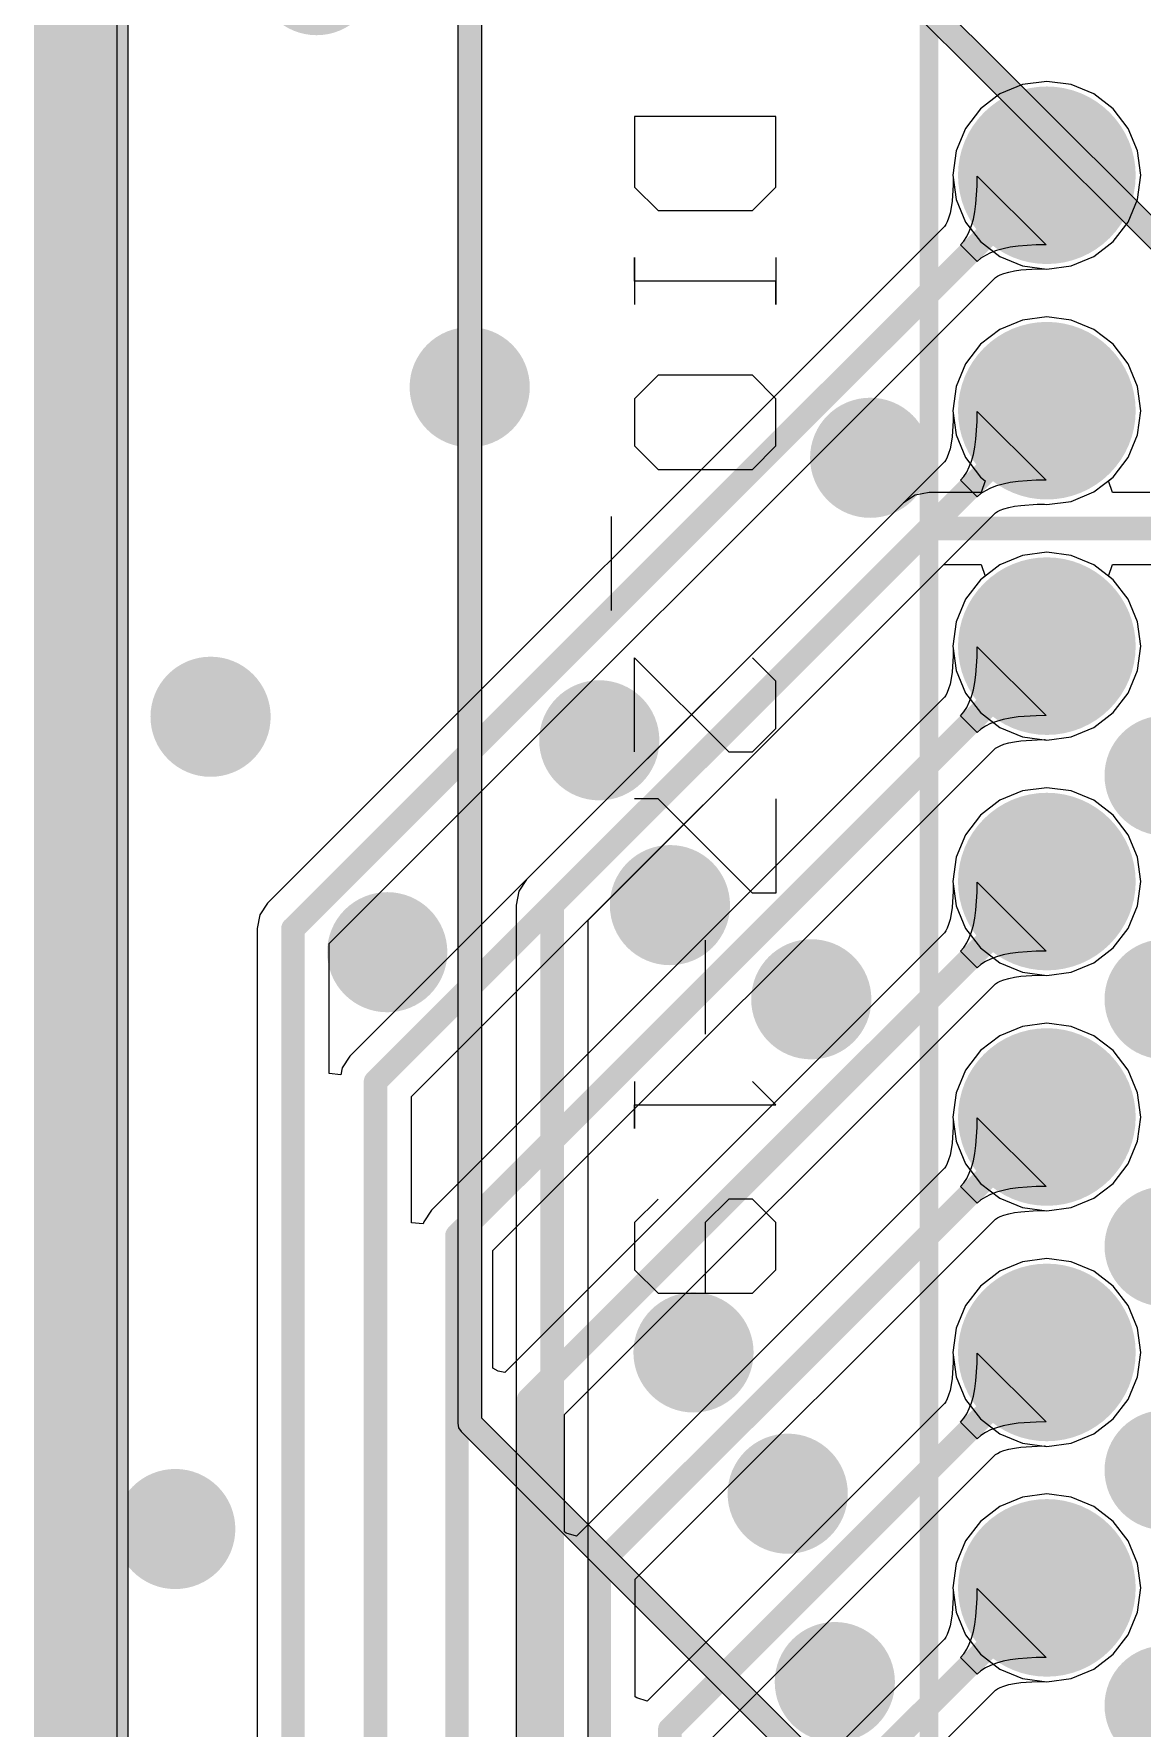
# Model space of a CAD drawing. Header units: millimetres. Extents: x 19 to 120, y 15 to 116.
# Drawn here: x 18.8 to 30.75, y 76.59 to 94.87 of the extents above; entities that cross this region are included whole.
import ezdxf

# ---------------------------------------------------------------- set-up
doc = ezdxf.new("R2010")
doc.units = ezdxf.units.MM
for name, color, linetype in [('BottomLayer', 5, 'Continuous'), ('BottomSolder', 6, 'Continuous'), ('InternalPlane1', 76, 'Continuous'), ('InternalPlane2', 16, 'Continuous'), ('KeepOutLayer', 6, 'Continuous'), ('Mechanical1', 6, 'Continuous'), ('MultiLayer', 9, 'Continuous'), ('PadHoleLayer', 156, 'Continuous'), ('TopLayer', 1, 'Continuous'), ('TopOverlay', 2, 'Continuous'), ('TopSolder', 216, 'Continuous'), ('ViaHoleLayer', 16, 'Continuous')]:
    doc.layers.add(name, color=color, linetype=linetype)

# ---------------------------------------------------------------- blocks, each defined once
blk = doc.blocks.new('HDR2X10_10')
at = {"layer": 'BottomLayer', "const_width": 0.75}
for points in [[(4.705, 2.54, 1), (5.455, 2.54, 1)], [(7.245, 2.54, 1), (7.995, 2.54, 1)], [(9.785, 2.54, 1), (10.535, 2.54, 1)], [(12.325, 2.54, 1), (13.075, 2.54, 1)], [(14.865, 2.54, 1), (15.615, 2.54, 1)], [(17.405, 2.54, 1), (18.155, 2.54, 1)], [(19.945, 2.54, 1), (20.695, 2.54, 1)]]:
    blk.add_lwpolyline(points, format="xyb", close=True, dxfattribs=at)
at = {"layer": 'BottomSolder', "const_width": 0.852}
for points in [[(4.654, 2.54, 1), (5.506, 2.54, 1)], [(7.194, 2.54, 1), (8.046, 2.54, 1)], [(9.734, 2.54, 1), (10.586, 2.54, 1)], [(12.274, 2.54, 1), (13.126, 2.54, 1)], [(14.814, 2.54, 1), (15.666, 2.54, 1)], [(17.354, 2.54, 1), (18.206, 2.54, 1)], [(19.894, 2.54, 1), (20.746, 2.54, 1)]]:
    blk.add_lwpolyline(points, format="xyb", close=True, dxfattribs=at)
at = {"layer": 'InternalPlane1', "const_width": 0.958}
for points in [[(4.601, 2.54, 1), (5.559, 2.54, 1)], [(7.141, 2.54, 1), (8.099, 2.54, 1)], [(9.681, 2.54, 1), (10.639, 2.54, 1)], [(12.221, 2.54, 1), (13.179, 2.54, 1)], [(14.761, 2.54, 1), (15.719, 2.54, 1)], [(17.301, 2.54, 1), (18.259, 2.54, 1)], [(19.841, 2.54, 1), (20.799, 2.54, 1)]]:
    blk.add_lwpolyline(points, format="xyb", close=True, dxfattribs=at)
at = {"layer": 'InternalPlane2', "const_width": 0.958}
for points in [[(4.601, 2.54, 1), (5.559, 2.54, 1)], [(7.141, 2.54, 1), (8.099, 2.54, 1)], [(9.681, 2.54, 1), (10.639, 2.54, 1)], [(12.221, 2.54, 1), (13.179, 2.54, 1)], [(14.761, 2.54, 1), (15.719, 2.54, 1)], [(17.301, 2.54, 1), (18.259, 2.54, 1)], [(19.841, 2.54, 1), (20.799, 2.54, 1)]]:
    blk.add_lwpolyline(points, format="xyb", close=True, dxfattribs=at)
at = {"layer": 'MultiLayer', "const_width": 0.75}
for points in [[(4.705, 2.54, 1), (5.455, 2.54, 1)], [(7.245, 2.54, 1), (7.995, 2.54, 1)], [(9.785, 2.54, 1), (10.535, 2.54, 1)], [(12.325, 2.54, 1), (13.075, 2.54, 1)], [(14.865, 2.54, 1), (15.615, 2.54, 1)], [(17.405, 2.54, 1), (18.155, 2.54, 1)], [(19.945, 2.54, 1), (20.695, 2.54, 1)]]:
    blk.add_lwpolyline(points, format="xyb", close=True, dxfattribs=at)
at = {"layer": 'PadHoleLayer', "const_width": 0.45}
for points in [[(4.855, 2.54, 1), (5.305, 2.54, 1)], [(7.395, 2.54, 1), (7.845, 2.54, 1)], [(9.935, 2.54, 1), (10.385, 2.54, 1)], [(12.475, 2.54, 1), (12.925, 2.54, 1)], [(15.015, 2.54, 1), (15.465, 2.54, 1)], [(17.555, 2.54, 1), (18.005, 2.54, 1)], [(20.095, 2.54, 1), (20.545, 2.54, 1)]]:
    blk.add_lwpolyline(points, format="xyb", close=True, dxfattribs=at)
at = {"layer": 'TopLayer', "const_width": 0.75}
for points in [[(4.705, 2.54, 1), (5.455, 2.54, 1)], [(7.245, 2.54, 1), (7.995, 2.54, 1)], [(9.785, 2.54, 1), (10.535, 2.54, 1)], [(12.325, 2.54, 1), (13.075, 2.54, 1)], [(14.865, 2.54, 1), (15.615, 2.54, 1)], [(17.405, 2.54, 1), (18.155, 2.54, 1)], [(19.945, 2.54, 1), (20.695, 2.54, 1)]]:
    blk.add_lwpolyline(points, format="xyb", close=True, dxfattribs=at)
at = {"layer": 'TopOverlay', "const_width": 0.2}
blk.add_lwpolyline([(0.635, 3.81), (24.13, 3.81)], dxfattribs=at)
at = {"layer": 'TopSolder', "const_width": 0.852}
for points in [[(4.654, 2.54, 1), (5.506, 2.54, 1)], [(7.194, 2.54, 1), (8.046, 2.54, 1)], [(9.734, 2.54, 1), (10.586, 2.54, 1)], [(12.274, 2.54, 1), (13.126, 2.54, 1)], [(14.814, 2.54, 1), (15.666, 2.54, 1)], [(17.354, 2.54, 1), (18.206, 2.54, 1)], [(19.894, 2.54, 1), (20.746, 2.54, 1)]]:
    blk.add_lwpolyline(points, format="xyb", close=True, dxfattribs=at)

msp = doc.modelspace()

# ---------------------------------------------------------------- linework, layer by layer
at = {"layer": 'BottomLayer'}
for p, q in [((19.692, 43.113), (19.692, 113.095)), ((29.456, 94.323), (29.212, 94.222)), ((29.718, 94.358), (29.456, 94.323)), ((29.98, 94.323), (29.718, 94.358)), ((30.224, 94.222), (29.98, 94.323)), ((29.212, 94.222), (29.002, 94.061)), ((30.434, 94.061), (30.224, 94.222)), ((29.002, 94.061), (28.841, 93.851)), ((30.595, 93.851), (30.434, 94.061)), ((28.841, 93.851), (28.74, 93.607)), ((30.696, 93.607), (30.595, 93.851)), ((28.74, 93.607), (28.705, 93.345)), ((30.731, 93.345), (30.696, 93.607)), ((28.705, 93.345), (28.74, 93.083)), ((30.696, 93.083), (30.731, 93.345)), ((28.74, 93.083), (28.841, 92.839)), ((30.595, 92.839), (30.696, 93.083)), ((28.841, 92.839), (29.002, 92.629)), ((30.434, 92.629), (30.595, 92.839)), ((29.002, 92.629), (29.212, 92.468)), ((30.224, 92.468), (30.434, 92.629)), ((29.212, 92.468), (29.456, 92.367)), ((29.456, 92.367), (29.718, 92.332)), ((29.718, 92.332), (29.98, 92.367)), ((29.98, 92.367), (30.224, 92.468)), ((29.456, 91.783), (29.212, 91.682)), ((29.718, 91.818), (29.456, 91.783)), ((29.98, 91.783), (29.718, 91.818)), ((30.224, 91.682), (29.98, 91.783)), ((29.212, 91.682), (29.002, 91.521)), ((30.434, 91.521), (30.224, 91.682)), ((29.002, 91.521), (28.841, 91.311)), ((30.595, 91.311), (30.434, 91.521)), ((28.841, 91.311), (28.74, 91.067)), ((30.696, 91.067), (30.595, 91.311)), ((28.74, 91.067), (28.705, 90.805)), ((30.731, 90.805), (30.696, 91.067)), ((28.705, 90.805), (28.74, 90.543)), ((30.696, 90.543), (30.731, 90.805)), ((28.74, 90.543), (28.841, 90.299)), ((30.595, 90.299), (30.696, 90.543)), ((28.841, 90.299), (29.002, 90.089)), ((30.434, 90.089), (30.595, 90.299)), ((29.002, 90.089), (29.052, 90.05)), ((29.052, 90.05), (29.009, 89.923)), ((30.384, 90.05), (30.434, 90.089)), ((30.427, 89.923), (30.384, 90.05)), ((28.173, 89.81), (24.109, 85.746)), ((28.299, 89.894), (28.173, 89.81)), ((28.448, 89.923), (28.299, 89.894)), ((29.009, 89.923), (28.448, 89.923)), ((30.827, 89.923), (30.427, 89.923)), ((24.772, 85.31), (28.609, 89.147)), ((28.609, 89.147), (29.009, 89.147)), ((29.052, 89.02), (29.002, 88.981)), ((29.009, 89.147), (29.052, 89.02)), ((30.384, 89.02), (30.427, 89.147)), ((30.434, 88.981), (30.384, 89.02)), ((30.427, 89.147), (30.988, 89.147)), ((29.002, 88.981), (28.841, 88.771)), ((30.595, 88.771), (30.434, 88.981)), ((28.841, 88.771), (28.74, 88.527)), ((30.696, 88.527), (30.595, 88.771)), ((28.74, 88.527), (28.705, 88.265)), ((30.731, 88.265), (30.696, 88.527)), ((28.705, 88.265), (28.74, 88.003)), ((30.696, 88.003), (30.731, 88.265)), ((28.74, 88.003), (28.841, 87.759)), ((30.595, 87.759), (30.696, 88.003)), ((28.841, 87.759), (29.002, 87.549)), ((30.434, 87.549), (30.595, 87.759)), ((29.002, 87.549), (29.212, 87.388)), ((29.212, 87.388), (29.456, 87.287)), ((29.98, 87.287), (30.224, 87.388)), ((30.224, 87.388), (30.434, 87.549)), ((29.456, 87.287), (29.718, 87.252)), ((29.718, 87.252), (29.98, 87.287)), ((29.456, 86.703), (29.212, 86.602)), ((29.718, 86.738), (29.456, 86.703)), ((29.98, 86.703), (29.718, 86.738)), ((30.224, 86.602), (29.98, 86.703)), ((29.212, 86.602), (29.002, 86.441)), ((30.434, 86.441), (30.224, 86.602)), ((29.002, 86.441), (28.841, 86.231)), ((30.595, 86.231), (30.434, 86.441)), ((28.841, 86.231), (28.74, 85.987)), ((30.696, 85.987), (30.595, 86.231)), ((28.74, 85.987), (28.705, 85.725)), ((30.731, 85.725), (30.696, 85.987)), ((24.109, 85.746), (24.025, 85.62)), ((28.705, 85.725), (28.74, 85.463)), ((30.696, 85.463), (30.731, 85.725)), ((24.025, 85.62), (23.996, 85.471)), ((23.996, 85.471), (23.996, 61.341)), ((28.74, 85.463), (28.841, 85.219)), ((30.595, 85.219), (30.696, 85.463)), ((24.772, 61.502), (24.772, 85.31)), ((28.841, 85.219), (29.002, 85.009)), ((30.434, 85.009), (30.595, 85.219)), ((29.002, 85.009), (29.212, 84.848)), ((30.224, 84.848), (30.434, 85.009)), ((29.212, 84.848), (29.456, 84.747)), ((29.98, 84.747), (30.224, 84.848)), ((29.456, 84.747), (29.718, 84.712)), ((29.718, 84.712), (29.98, 84.747)), ((29.456, 84.163), (29.212, 84.062)), ((29.718, 84.198), (29.456, 84.163)), ((29.98, 84.163), (29.718, 84.198)), ((30.224, 84.062), (29.98, 84.163)), ((29.002, 83.901), (28.841, 83.691)), ((29.212, 84.062), (29.002, 83.901)), ((30.434, 83.901), (30.224, 84.062)), ((30.595, 83.691), (30.434, 83.901)), ((28.841, 83.691), (28.74, 83.447)), ((30.696, 83.447), (30.595, 83.691)), ((28.74, 83.447), (28.705, 83.185)), ((30.731, 83.185), (30.696, 83.447)), ((28.705, 83.185), (28.74, 82.923)), ((30.696, 82.923), (30.731, 83.185)), ((28.74, 82.923), (28.841, 82.679)), ((30.595, 82.679), (30.696, 82.923)), ((28.841, 82.679), (29.002, 82.469)), ((30.434, 82.469), (30.595, 82.679)), ((29.002, 82.469), (29.212, 82.308)), ((30.224, 82.308), (30.434, 82.469)), ((29.212, 82.308), (29.456, 82.207)), ((29.98, 82.207), (30.224, 82.308)), ((29.456, 82.207), (29.718, 82.172)), ((29.718, 82.172), (29.98, 82.207)), ((29.212, 81.522), (29.002, 81.361)), ((29.456, 81.623), (29.212, 81.522)), ((29.718, 81.658), (29.456, 81.623)), ((29.98, 81.623), (29.718, 81.658)), ((30.224, 81.522), (29.98, 81.623)), ((30.434, 81.361), (30.224, 81.522)), ((29.002, 81.361), (28.841, 81.151)), ((30.595, 81.151), (30.434, 81.361)), ((28.841, 81.151), (28.74, 80.907)), ((30.696, 80.907), (30.595, 81.151)), ((28.74, 80.907), (28.705, 80.645)), ((30.731, 80.645), (30.696, 80.907)), ((28.705, 80.645), (28.74, 80.383)), ((30.696, 80.383), (30.731, 80.645)), ((28.74, 80.383), (28.841, 80.139)), ((30.595, 80.139), (30.696, 80.383)), ((28.841, 80.139), (29.002, 79.929)), ((30.434, 79.929), (30.595, 80.139)), ((29.002, 79.929), (29.212, 79.768)), ((30.224, 79.768), (30.434, 79.929)), ((29.212, 79.768), (29.456, 79.667)), ((29.98, 79.667), (30.224, 79.768)), ((29.456, 79.667), (29.718, 79.632)), ((29.718, 79.632), (29.98, 79.667)), ((29.212, 78.982), (29.002, 78.821)), ((29.456, 79.083), (29.212, 78.982)), ((29.718, 79.118), (29.456, 79.083)), ((29.98, 79.083), (29.718, 79.118)), ((30.224, 78.982), (29.98, 79.083)), ((30.434, 78.821), (30.224, 78.982)), ((29.002, 78.821), (28.841, 78.611)), ((30.595, 78.611), (30.434, 78.821)), ((28.841, 78.611), (28.74, 78.367)), ((30.696, 78.367), (30.595, 78.611)), ((28.74, 78.367), (28.705, 78.105)), ((30.731, 78.105), (30.696, 78.367)), ((28.705, 78.105), (28.74, 77.843)), ((30.696, 77.843), (30.731, 78.105)), ((28.74, 77.843), (28.841, 77.599)), ((30.595, 77.599), (30.696, 77.843)), ((28.841, 77.599), (29.002, 77.389)), ((30.434, 77.389), (30.595, 77.599)), ((29.002, 77.389), (29.212, 77.228)), ((30.224, 77.228), (30.434, 77.389)), ((29.212, 77.228), (29.456, 77.127)), ((29.98, 77.127), (30.224, 77.228)), ((29.456, 77.127), (29.718, 77.092)), ((29.718, 77.092), (29.98, 77.127))]:
    msp.add_line(p, q, dxfattribs=at)
for points, const_width in [([(23.381, 91.059, 1), (23.609, 91.059, 1)], 0.229), ([(27.699, 90.297, 1), (27.927, 90.297, 1)], 0.229), ([(28.384, 89.535, 1), (28.512, 89.535, 1)], 0.127), ([(28.384, 89.535, 1), (28.512, 89.535, 1)], 0.127), ([(20.587, 87.503, 1), (20.815, 87.503, 1)], 0.229), ([(24.778, 87.249, 1), (25.006, 87.249, 1)], 0.229), ([(24.32, 85.471, 1), (24.448, 85.471, 1)], 0.127), ([(24.32, 85.471, 1), (24.448, 85.471, 1)], 0.127), ([(25.54, 85.471, 1), (25.768, 85.471, 1)], 0.229), ([(22.492, 84.963, 1), (22.72, 84.963, 1)], 0.229), ([(27.064, 84.455, 1), (27.292, 84.455, 1)], 0.229), ([(25.794, 80.645, 1), (26.022, 80.645, 1)], 0.229), ([(26.81, 79.121, 1), (27.038, 79.121, 1)], 0.229), ([(20.206, 78.74, 1), (20.434, 78.74, 1)], 0.229), ([(27.318, 77.089, 1), (27.546, 77.089, 1)], 0.229)]:
    msp.add_lwpolyline(points, format="xyb", close=True, dxfattribs=dict(at, const_width=const_width))
at = {"layer": 'BottomLayer', "const_width": 0.254}
for points in [[(24.384, 85.471), (28.448, 89.535)], [(28.448, 89.535), (30.988, 89.535)], [(24.384, 61.341), (24.384, 85.471)]]:
    msp.add_lwpolyline(points, dxfattribs=at)
at = {"layer": 'InternalPlane1'}
msp.add_line((19.814, 18.35), (19.814, 113.095), dxfattribs=at)
at = {"layer": 'InternalPlane1', "const_width": 1.016}
msp.add_lwpolyline([(19.304, 18.35), (19.304, 113.095)], dxfattribs=at)
at = {"layer": 'InternalPlane2'}
for p, q in [((19.814, 18.35), (19.814, 113.095)), ((23.366, 101.6), (23.366, 79.883)), ((23.624, 79.937), (23.624, 101.546)), ((29.302, 94.453), (27.688, 96.066)), ((27.467, 95.92), (29.118, 94.269)), ((37.336, 86.419), (29.302, 94.453)), ((29.118, 94.269), (37.373, 86.014)), ((23.366, 79.883), (23.375, 79.833)), ((52.251, 51.31), (23.624, 79.937)), ((23.375, 79.833), (23.403, 79.791)), ((23.403, 79.791), (52.105, 51.089))]:
    msp.add_line(p, q, dxfattribs=at)
for points, const_width in [([(19.304, 18.35), (19.304, 113.095)], 1.016), ([(23.495, 79.883), (23.495, 101.6)], 0.254), ([(27.559, 96.012), (29.21, 94.361)], 0.254), ([(29.21, 94.361), (45.72, 77.851)], 0.254), ([(23.495, 79.883), (52.197, 51.181)], 0.254)]:
    msp.add_lwpolyline(points, dxfattribs=dict(at, const_width=const_width))
for points, const_width in [([(21.52, 95.504, 1), (22.168, 95.504, 1)], 0.648), ([(29.146, 94.361, 1), (29.273, 94.361, 1)], 0.127), ([(29.146, 94.361, 1), (29.273, 94.361, 1)], 0.127), ([(23.171, 91.059, 1), (23.819, 91.059, 1)], 0.648), ([(27.489, 90.297, 1), (28.137, 90.297, 1)], 0.648), ([(20.377, 87.503, 1), (21.025, 87.503, 1)], 0.648), ([(24.568, 87.249, 1), (25.216, 87.249, 1)], 0.648), ([(30.664, 86.868, 1), (31.312, 86.868, 1)], 0.648), ([(25.33, 85.471, 1), (25.978, 85.471, 1)], 0.648), ([(22.282, 84.963, 1), (22.93, 84.963, 1)], 0.648), ([(26.854, 84.455, 1), (27.502, 84.455, 1)], 0.648), ([(30.664, 84.455, 1), (31.312, 84.455, 1)], 0.648), ([(30.664, 81.788, 1), (31.312, 81.788, 1)], 0.648), ([(25.584, 80.645, 1), (26.232, 80.645, 1)], 0.648), ([(23.431, 79.883, 1), (23.558, 79.883, 1)], 0.127), ([(23.431, 79.883, 1), (23.558, 79.883, 1)], 0.127), ([(30.664, 79.375, 1), (31.312, 79.375, 1)], 0.648), ([(26.6, 79.121, 1), (27.248, 79.121, 1)], 0.648), ([(19.996, 78.74, 1), (20.644, 78.74, 1)], 0.648), ([(27.108, 77.089, 1), (27.756, 77.089, 1)], 0.648), ([(30.664, 76.835, 1), (31.312, 76.835, 1)], 0.648)]:
    msp.add_lwpolyline(points, format="xyb", close=True, dxfattribs=dict(at, const_width=const_width))
at = {"layer": 'KeepOutLayer', "const_width": 0.254}
msp.add_lwpolyline([(19.304, 18.35), (19.304, 113.095)], dxfattribs=at)
at = {"layer": 'Mechanical1', "const_width": 0.254}
msp.add_lwpolyline([(19.304, 18.35), (19.304, 113.095)], dxfattribs=at)
at = {"layer": 'MultiLayer', "const_width": 0.229}
for points in [[(23.381, 91.059, 1), (23.609, 91.059, 1)], [(27.699, 90.297, 1), (27.927, 90.297, 1)], [(20.587, 87.503, 1), (20.815, 87.503, 1)], [(24.778, 87.249, 1), (25.006, 87.249, 1)], [(25.54, 85.471, 1), (25.768, 85.471, 1)], [(22.492, 84.963, 1), (22.72, 84.963, 1)], [(27.064, 84.455, 1), (27.292, 84.455, 1)], [(25.794, 80.645, 1), (26.022, 80.645, 1)], [(26.81, 79.121, 1), (27.038, 79.121, 1)], [(20.206, 78.74, 1), (20.434, 78.74, 1)], [(27.318, 77.089, 1), (27.546, 77.089, 1)]]:
    msp.add_lwpolyline(points, format="xyb", close=True, dxfattribs=at)
at = {"layer": 'TopLayer'}
for p, q in [((19.692, 43.115), (19.692, 113.095)), ((29.456, 94.323), (29.212, 94.222)), ((29.718, 94.358), (29.456, 94.323)), ((29.98, 94.323), (29.718, 94.358)), ((30.224, 94.222), (29.98, 94.323)), ((29.212, 94.222), (29.002, 94.061)), ((30.434, 94.061), (30.224, 94.222)), ((29.002, 94.061), (28.841, 93.851)), ((30.595, 93.851), (30.434, 94.061)), ((28.841, 93.851), (28.74, 93.607)), ((30.696, 93.607), (30.595, 93.851)), ((28.74, 93.607), (28.705, 93.345)), ((30.731, 93.345), (30.696, 93.607)), ((28.708, 93.24), (28.696, 93.064)), ((28.705, 93.345), (28.709, 93.318)), ((28.709, 93.318), (28.708, 93.24)), ((28.954, 93.037), (28.967, 93.23)), ((28.967, 93.23), (28.968, 93.337)), ((28.968, 93.337), (29.71, 92.595)), ((30.696, 93.083), (30.731, 93.345)), ((28.696, 93.064), (28.687, 92.996)), ((28.942, 92.951), (28.954, 93.037)), ((30.595, 92.839), (30.696, 93.083)), ((28.659, 92.883), (28.644, 92.843)), ((28.674, 92.935), (28.659, 92.883)), ((28.687, 92.996), (28.674, 92.935)), ((28.906, 92.802), (28.926, 92.873)), ((28.926, 92.873), (28.942, 92.951)), ((28.616, 92.793), (21.315, 85.492)), ((28.629, 92.812), (28.616, 92.793)), ((28.644, 92.843), (28.629, 92.812)), ((28.823, 92.635), (28.854, 92.683)), ((28.854, 92.683), (28.882, 92.739)), ((28.882, 92.739), (28.906, 92.802)), ((30.434, 92.629), (30.595, 92.839)), ((28.787, 92.594), (28.823, 92.635)), ((28.967, 92.414), (28.787, 92.594)), ((29.112, 92.509), (29.056, 92.481)), ((29.175, 92.533), (29.112, 92.509)), ((29.246, 92.553), (29.175, 92.533)), ((29.324, 92.569), (29.246, 92.553)), ((29.41, 92.581), (29.324, 92.569)), ((29.603, 92.594), (29.41, 92.581)), ((29.71, 92.595), (29.603, 92.594)), ((30.224, 92.468), (30.434, 92.629)), ((29.008, 92.45), (28.967, 92.414)), ((29.056, 92.481), (29.008, 92.45)), ((29.308, 92.301), (29.369, 92.314)), ((29.369, 92.314), (29.437, 92.323)), ((29.437, 92.323), (29.613, 92.335)), ((29.613, 92.335), (29.691, 92.336)), ((29.691, 92.336), (29.718, 92.332)), ((29.718, 92.332), (29.98, 92.367)), ((29.98, 92.367), (30.224, 92.468)), ((21.978, 85.056), (29.166, 92.243)), ((29.166, 92.243), (29.185, 92.256)), ((29.185, 92.256), (29.216, 92.271)), ((29.216, 92.271), (29.256, 92.286)), ((29.256, 92.286), (29.308, 92.301)), ((29.456, 91.783), (29.212, 91.682)), ((29.718, 91.818), (29.456, 91.783)), ((29.98, 91.783), (29.718, 91.818)), ((30.224, 91.682), (29.98, 91.783)), ((29.212, 91.682), (29.002, 91.521)), ((30.434, 91.521), (30.224, 91.682)), ((29.002, 91.521), (28.841, 91.311)), ((30.595, 91.311), (30.434, 91.521)), ((28.841, 91.311), (28.74, 91.067)), ((30.696, 91.067), (30.595, 91.311)), ((28.74, 91.067), (28.705, 90.805)), ((30.731, 90.805), (30.696, 91.067)), ((28.708, 90.7), (28.696, 90.524)), ((28.705, 90.805), (28.709, 90.778)), ((28.709, 90.778), (28.708, 90.7)), ((28.954, 90.497), (28.967, 90.69)), ((28.967, 90.69), (28.968, 90.797)), ((28.968, 90.797), (29.71, 90.055)), ((30.696, 90.543), (30.731, 90.805)), ((28.696, 90.524), (28.687, 90.456)), ((28.942, 90.411), (28.954, 90.497)), ((30.595, 90.299), (30.696, 90.543)), ((28.644, 90.303), (28.629, 90.272)), ((28.659, 90.343), (28.644, 90.303)), ((28.674, 90.395), (28.659, 90.343)), ((28.687, 90.456), (28.674, 90.395)), ((28.906, 90.262), (28.926, 90.333)), ((28.926, 90.333), (28.942, 90.411)), ((30.434, 90.089), (30.595, 90.299)), ((28.616, 90.253), (22.204, 83.841)), ((28.629, 90.272), (28.616, 90.253)), ((28.823, 90.095), (28.854, 90.143)), ((28.854, 90.143), (28.882, 90.199)), ((28.882, 90.199), (28.906, 90.262)), ((28.787, 90.054), (28.823, 90.095)), ((28.967, 89.874), (28.787, 90.054)), ((29.056, 89.941), (29.008, 89.91)), ((29.112, 89.969), (29.056, 89.941)), ((29.175, 89.993), (29.112, 89.969)), ((29.246, 90.013), (29.175, 89.993)), ((29.324, 90.029), (29.246, 90.013)), ((29.41, 90.041), (29.324, 90.029)), ((29.603, 90.054), (29.41, 90.041)), ((29.71, 90.055), (29.603, 90.054)), ((30.224, 89.928), (30.434, 90.089)), ((29.008, 89.91), (28.967, 89.874)), ((29.216, 89.731), (29.256, 89.746)), ((29.256, 89.746), (29.308, 89.761)), ((29.308, 89.761), (29.369, 89.774)), ((29.369, 89.774), (29.437, 89.783)), ((29.437, 89.783), (29.613, 89.795)), ((29.613, 89.795), (29.691, 89.796)), ((29.691, 89.796), (29.718, 89.792)), ((29.718, 89.792), (29.98, 89.827)), ((29.98, 89.827), (30.224, 89.928)), ((22.867, 83.405), (29.166, 89.703)), ((29.166, 89.703), (29.185, 89.716)), ((29.185, 89.716), (29.216, 89.731)), ((29.456, 89.243), (29.212, 89.142)), ((29.718, 89.278), (29.456, 89.243)), ((29.98, 89.243), (29.718, 89.278)), ((30.224, 89.142), (29.98, 89.243)), ((29.212, 89.142), (29.002, 88.981)), ((30.434, 88.981), (30.224, 89.142)), ((29.002, 88.981), (28.841, 88.771)), ((30.595, 88.771), (30.434, 88.981)), ((28.841, 88.771), (28.74, 88.527)), ((30.696, 88.527), (30.595, 88.771)), ((28.74, 88.527), (28.705, 88.265)), ((30.731, 88.265), (30.696, 88.527)), ((28.708, 88.16), (28.696, 87.984)), ((28.705, 88.265), (28.709, 88.238)), ((28.709, 88.238), (28.708, 88.16)), ((28.954, 87.957), (28.967, 88.15)), ((28.967, 88.15), (28.968, 88.257)), ((28.968, 88.257), (29.71, 87.515)), ((30.696, 88.003), (30.731, 88.265)), ((28.696, 87.984), (28.687, 87.916)), ((28.942, 87.871), (28.954, 87.957)), ((30.595, 87.759), (30.696, 88.003)), ((28.644, 87.763), (28.629, 87.732)), ((28.659, 87.803), (28.644, 87.763)), ((28.674, 87.855), (28.659, 87.803)), ((28.687, 87.916), (28.674, 87.855)), ((28.906, 87.722), (28.926, 87.793)), ((28.926, 87.793), (28.942, 87.871)), ((30.434, 87.549), (30.595, 87.759)), ((28.616, 87.713), (23.083, 82.18)), ((28.629, 87.732), (28.616, 87.713)), ((28.787, 87.514), (28.823, 87.555)), ((28.823, 87.555), (28.854, 87.603)), ((28.854, 87.603), (28.882, 87.659)), ((28.882, 87.659), (28.906, 87.722)), ((28.967, 87.334), (28.787, 87.514)), ((29.056, 87.401), (29.008, 87.37)), ((29.112, 87.429), (29.056, 87.401)), ((29.175, 87.453), (29.112, 87.429)), ((29.246, 87.473), (29.175, 87.453)), ((29.324, 87.489), (29.246, 87.473)), ((29.41, 87.501), (29.324, 87.489)), ((29.603, 87.514), (29.41, 87.501)), ((29.71, 87.515), (29.603, 87.514)), ((29.98, 87.287), (30.224, 87.388)), ((30.224, 87.388), (30.434, 87.549)), ((29.008, 87.37), (28.967, 87.334)), ((29.185, 87.176), (29.216, 87.191)), ((29.216, 87.191), (29.256, 87.206)), ((29.256, 87.206), (29.308, 87.221)), ((29.308, 87.221), (29.369, 87.234)), ((29.369, 87.234), (29.437, 87.243)), ((29.437, 87.243), (29.613, 87.255)), ((29.613, 87.255), (29.691, 87.256)), ((29.691, 87.256), (29.718, 87.252)), ((29.718, 87.252), (29.98, 87.287)), ((23.746, 81.744), (29.166, 87.163)), ((29.166, 87.163), (29.185, 87.176)), ((29.456, 86.703), (29.212, 86.602)), ((29.718, 86.738), (29.456, 86.703)), ((29.98, 86.703), (29.718, 86.738)), ((30.224, 86.602), (29.98, 86.703)), ((29.212, 86.602), (29.002, 86.441)), ((30.434, 86.441), (30.224, 86.602)), ((29.002, 86.441), (28.841, 86.231)), ((30.595, 86.231), (30.434, 86.441)), ((28.841, 86.231), (28.74, 85.987)), ((30.696, 85.987), (30.595, 86.231)), ((28.74, 85.987), (28.705, 85.725)), ((30.731, 85.725), (30.696, 85.987)), ((28.705, 85.725), (28.709, 85.698)), ((30.696, 85.463), (30.731, 85.725)), ((28.708, 85.62), (28.696, 85.444)), ((28.709, 85.698), (28.708, 85.62)), ((28.954, 85.417), (28.967, 85.61)), ((28.967, 85.61), (28.968, 85.717)), ((28.968, 85.717), (29.71, 84.975)), ((21.231, 85.366), (21.202, 85.217)), ((21.315, 85.492), (21.231, 85.366)), ((28.687, 85.376), (28.674, 85.315)), ((28.696, 85.444), (28.687, 85.376)), ((28.942, 85.331), (28.954, 85.417)), ((30.595, 85.219), (30.696, 85.463)), ((21.202, 85.217), (21.202, 50.038)), ((28.629, 85.192), (28.616, 85.173)), ((28.644, 85.223), (28.629, 85.192)), ((28.659, 85.263), (28.644, 85.223)), ((28.674, 85.315), (28.659, 85.263)), ((28.882, 85.119), (28.906, 85.182)), ((28.906, 85.182), (28.926, 85.253)), ((28.926, 85.253), (28.942, 85.331)), ((30.434, 85.009), (30.595, 85.219)), ((21.978, 83.654), (21.978, 85.056)), ((28.616, 85.173), (23.873, 80.43)), ((28.787, 84.974), (28.823, 85.015)), ((28.823, 85.015), (28.854, 85.063)), ((28.854, 85.063), (28.882, 85.119)), ((30.224, 84.848), (30.434, 85.009)), ((28.967, 84.794), (28.787, 84.974)), ((29.008, 84.83), (28.967, 84.794)), ((29.056, 84.861), (29.008, 84.83)), ((29.112, 84.889), (29.056, 84.861)), ((29.175, 84.913), (29.112, 84.889)), ((29.246, 84.933), (29.175, 84.913)), ((29.324, 84.949), (29.246, 84.933)), ((29.41, 84.961), (29.324, 84.949)), ((29.603, 84.974), (29.41, 84.961)), ((29.71, 84.975), (29.603, 84.974)), ((29.98, 84.747), (30.224, 84.848)), ((29.166, 84.623), (29.185, 84.636)), ((29.185, 84.636), (29.216, 84.651)), ((29.216, 84.651), (29.256, 84.666)), ((29.256, 84.666), (29.308, 84.681)), ((29.308, 84.681), (29.369, 84.694)), ((29.369, 84.694), (29.437, 84.703)), ((29.437, 84.703), (29.613, 84.715)), ((29.613, 84.715), (29.691, 84.716)), ((29.691, 84.716), (29.718, 84.712)), ((29.718, 84.712), (29.98, 84.747)), ((24.518, 79.976), (29.166, 84.623)), ((29.456, 84.163), (29.212, 84.062)), ((29.718, 84.198), (29.456, 84.163)), ((29.98, 84.163), (29.718, 84.198)), ((30.224, 84.062), (29.98, 84.163)), ((29.002, 83.901), (28.841, 83.691)), ((29.212, 84.062), (29.002, 83.901)), ((30.434, 83.901), (30.224, 84.062)), ((30.595, 83.691), (30.434, 83.901)), ((22.12, 83.715), (22.105, 83.641)), ((22.204, 83.841), (22.12, 83.715)), ((22.105, 83.641), (21.978, 83.654)), ((28.841, 83.691), (28.74, 83.447)), ((30.696, 83.447), (30.595, 83.691)), ((22.867, 82.043), (22.867, 83.405)), ((28.74, 83.447), (28.705, 83.185)), ((30.731, 83.185), (30.696, 83.447)), ((28.705, 83.185), (28.709, 83.158)), ((28.967, 83.07), (28.968, 83.177)), ((28.968, 83.177), (29.71, 82.435)), ((30.696, 82.923), (30.731, 83.185)), ((28.708, 83.08), (28.696, 82.904)), ((28.709, 83.158), (28.708, 83.08)), ((28.954, 82.877), (28.967, 83.07)), ((28.687, 82.836), (28.674, 82.775)), ((28.696, 82.904), (28.687, 82.836)), ((28.942, 82.791), (28.954, 82.877)), ((30.595, 82.679), (30.696, 82.923)), ((28.616, 82.633), (24.645, 78.662)), ((28.629, 82.652), (28.616, 82.633)), ((28.644, 82.683), (28.629, 82.652)), ((28.659, 82.723), (28.644, 82.683)), ((28.674, 82.775), (28.659, 82.723)), ((28.882, 82.579), (28.906, 82.642)), ((28.906, 82.642), (28.926, 82.713)), ((28.926, 82.713), (28.942, 82.791)), ((30.434, 82.469), (30.595, 82.679)), ((28.787, 82.434), (28.823, 82.475)), ((28.823, 82.475), (28.854, 82.523)), ((28.854, 82.523), (28.882, 82.579)), ((29.71, 82.435), (29.603, 82.434)), ((30.224, 82.308), (30.434, 82.469)), ((28.967, 82.254), (28.787, 82.434)), ((29.008, 82.29), (28.967, 82.254)), ((29.056, 82.321), (29.008, 82.29)), ((29.112, 82.349), (29.056, 82.321)), ((29.175, 82.373), (29.112, 82.349)), ((29.246, 82.393), (29.175, 82.373)), ((29.324, 82.409), (29.246, 82.393)), ((29.41, 82.421), (29.324, 82.409)), ((29.603, 82.434), (29.41, 82.421)), ((29.98, 82.207), (30.224, 82.308)), ((23.083, 82.18), (22.999, 82.054)), ((25.28, 78.198), (29.166, 82.083)), ((29.166, 82.083), (29.185, 82.096)), ((29.185, 82.096), (29.216, 82.111)), ((29.216, 82.111), (29.256, 82.126)), ((29.256, 82.126), (29.308, 82.141)), ((29.308, 82.141), (29.369, 82.154)), ((29.369, 82.154), (29.437, 82.163)), ((29.437, 82.163), (29.613, 82.175)), ((29.613, 82.175), (29.691, 82.176)), ((29.691, 82.176), (29.718, 82.172)), ((29.718, 82.172), (29.98, 82.207)), ((22.994, 82.031), (22.867, 82.043)), ((22.999, 82.054), (22.994, 82.031)), ((23.746, 80.477), (23.746, 81.744)), ((29.212, 81.522), (29.002, 81.361)), ((29.456, 81.623), (29.212, 81.522)), ((29.718, 81.658), (29.456, 81.623)), ((29.98, 81.623), (29.718, 81.658)), ((30.224, 81.522), (29.98, 81.623)), ((30.434, 81.361), (30.224, 81.522)), ((29.002, 81.361), (28.841, 81.151)), ((30.595, 81.151), (30.434, 81.361)), ((28.841, 81.151), (28.74, 80.907)), ((30.696, 80.907), (30.595, 81.151)), ((28.74, 80.907), (28.705, 80.645)), ((30.731, 80.645), (30.696, 80.907)), ((28.705, 80.645), (28.709, 80.618)), ((28.709, 80.618), (28.708, 80.54)), ((28.967, 80.53), (28.968, 80.637)), ((28.968, 80.637), (29.71, 79.895)), ((30.696, 80.383), (30.731, 80.645)), ((23.801, 80.444), (23.746, 80.477)), ((23.873, 80.43), (23.801, 80.444)), ((28.708, 80.54), (28.696, 80.364)), ((28.954, 80.337), (28.967, 80.53)), ((28.687, 80.296), (28.674, 80.235)), ((28.696, 80.364), (28.687, 80.296)), ((28.926, 80.173), (28.942, 80.251)), ((28.942, 80.251), (28.954, 80.337)), ((30.595, 80.139), (30.696, 80.383)), ((28.616, 80.093), (25.407, 76.884)), ((28.629, 80.112), (28.616, 80.093)), ((28.644, 80.143), (28.629, 80.112)), ((28.659, 80.183), (28.644, 80.143)), ((28.674, 80.235), (28.659, 80.183)), ((28.882, 80.039), (28.906, 80.102)), ((28.906, 80.102), (28.926, 80.173)), ((30.434, 79.929), (30.595, 80.139)), ((24.518, 78.709), (24.518, 79.976)), ((28.787, 79.894), (28.823, 79.935)), ((28.967, 79.714), (28.787, 79.894)), ((28.823, 79.935), (28.854, 79.983)), ((28.854, 79.983), (28.882, 80.039)), ((29.41, 79.881), (29.324, 79.869)), ((29.603, 79.894), (29.41, 79.881)), ((29.71, 79.895), (29.603, 79.894)), ((30.224, 79.768), (30.434, 79.929)), ((29.008, 79.75), (28.967, 79.714)), ((29.056, 79.781), (29.008, 79.75)), ((29.112, 79.809), (29.056, 79.781)), ((29.175, 79.833), (29.112, 79.809)), ((29.246, 79.853), (29.175, 79.833)), ((29.324, 79.869), (29.246, 79.853)), ((29.98, 79.667), (30.224, 79.768)), ((26.042, 76.42), (29.166, 79.543)), ((29.166, 79.543), (29.185, 79.556)), ((29.185, 79.556), (29.216, 79.571)), ((29.216, 79.571), (29.256, 79.586)), ((29.256, 79.586), (29.308, 79.601)), ((29.308, 79.601), (29.369, 79.614)), ((29.369, 79.614), (29.437, 79.623)), ((29.437, 79.623), (29.613, 79.635)), ((29.613, 79.635), (29.691, 79.636)), ((29.691, 79.636), (29.718, 79.632)), ((29.718, 79.632), (29.98, 79.667)), ((29.212, 78.982), (29.002, 78.821)), ((29.456, 79.083), (29.212, 78.982)), ((29.718, 79.118), (29.456, 79.083)), ((29.98, 79.083), (29.718, 79.118)), ((30.224, 78.982), (29.98, 79.083)), ((30.434, 78.821), (30.224, 78.982)), ((29.002, 78.821), (28.841, 78.611)), ((30.595, 78.611), (30.434, 78.821)), ((24.534, 78.697), (24.518, 78.709)), ((24.645, 78.662), (24.534, 78.697)), ((28.841, 78.611), (28.74, 78.367)), ((30.696, 78.367), (30.595, 78.611)), ((28.74, 78.367), (28.705, 78.105)), ((30.731, 78.105), (30.696, 78.367)), ((25.28, 76.931), (25.28, 78.198)), ((28.705, 78.105), (28.709, 78.078)), ((28.709, 78.078), (28.708, 78)), ((28.967, 77.99), (28.968, 78.097)), ((28.968, 78.097), (29.71, 77.355)), ((30.696, 77.843), (30.731, 78.105)), ((28.708, 78), (28.696, 77.824)), ((28.954, 77.797), (28.967, 77.99)), ((28.674, 77.695), (28.659, 77.643)), ((28.687, 77.756), (28.674, 77.695)), ((28.696, 77.824), (28.687, 77.756)), ((28.926, 77.633), (28.942, 77.711)), ((28.942, 77.711), (28.954, 77.797)), ((30.595, 77.599), (30.696, 77.843)), ((28.616, 77.553), (26.169, 75.106)), ((28.629, 77.572), (28.616, 77.553)), ((28.644, 77.603), (28.629, 77.572)), ((28.659, 77.643), (28.644, 77.603)), ((28.882, 77.499), (28.906, 77.562)), ((28.906, 77.562), (28.926, 77.633)), ((30.434, 77.389), (30.595, 77.599)), ((28.787, 77.354), (28.823, 77.395)), ((28.967, 77.174), (28.787, 77.354)), ((28.823, 77.395), (28.854, 77.443)), ((28.854, 77.443), (28.882, 77.499)), ((29.324, 77.329), (29.246, 77.313)), ((29.41, 77.341), (29.324, 77.329)), ((29.603, 77.354), (29.41, 77.341)), ((29.71, 77.355), (29.603, 77.354)), ((30.224, 77.228), (30.434, 77.389)), ((29.008, 77.21), (28.967, 77.174)), ((29.056, 77.241), (29.008, 77.21)), ((29.112, 77.269), (29.056, 77.241)), ((29.175, 77.293), (29.112, 77.269)), ((29.246, 77.313), (29.175, 77.293)), ((29.98, 77.127), (30.224, 77.228)), ((26.804, 74.642), (29.166, 77.003)), ((29.166, 77.003), (29.185, 77.016)), ((29.185, 77.016), (29.216, 77.031)), ((29.216, 77.031), (29.256, 77.046)), ((29.256, 77.046), (29.308, 77.061)), ((29.308, 77.061), (29.369, 77.074)), ((29.369, 77.074), (29.437, 77.083)), ((29.437, 77.083), (29.613, 77.095)), ((29.613, 77.095), (29.691, 77.096)), ((29.691, 77.096), (29.718, 77.092)), ((29.718, 77.092), (29.98, 77.127)), ((25.296, 76.919), (25.28, 76.931)), ((25.407, 76.884), (25.296, 76.919))]:
    msp.add_line(p, q, dxfattribs=at)
at = {"layer": 'TopLayer', "const_width": 0.254}
for points in [[(21.59, 85.217), (29.718, 93.345)], [(22.479, 83.566), (29.718, 90.805)], [(23.358, 81.905), (29.718, 88.265)], [(24.13, 80.137), (29.718, 85.725)], [(21.59, 50.038), (21.59, 85.217)], [(22.479, 50.546), (22.479, 83.566)], [(24.892, 78.359), (29.718, 83.185)], [(23.358, 51.064), (23.358, 81.905)], [(25.654, 76.581), (29.718, 80.645)], [(24.13, 51.689), (24.13, 80.137)], [(24.892, 52.197), (24.892, 78.359)], [(26.416, 74.803), (29.718, 78.105)], [(25.654, 52.705), (25.654, 76.581)]]:
    msp.add_lwpolyline(points, dxfattribs=at)
at = {"layer": 'TopLayer'}
for points, const_width in [([(29.654, 93.345, 1), (29.782, 93.345, 1)], 0.127), ([(23.381, 91.059, 1), (23.609, 91.059, 1)], 0.229), ([(29.654, 90.805, 1), (29.782, 90.805, 1)], 0.127), ([(27.699, 90.297, 1), (27.927, 90.297, 1)], 0.229), ([(29.654, 88.265, 1), (29.782, 88.265, 1)], 0.127), ([(20.587, 87.503, 1), (20.815, 87.503, 1)], 0.229), ([(24.778, 87.249, 1), (25.006, 87.249, 1)], 0.229), ([(29.654, 85.725, 1), (29.782, 85.725, 1)], 0.127), ([(25.54, 85.471, 1), (25.768, 85.471, 1)], 0.229), ([(21.526, 85.217, 1), (21.654, 85.217, 1)], 0.127), ([(21.526, 85.217, 1), (21.654, 85.217, 1)], 0.127), ([(22.492, 84.963, 1), (22.72, 84.963, 1)], 0.229), ([(27.064, 84.455, 1), (27.292, 84.455, 1)], 0.229), ([(22.416, 83.566, 1), (22.543, 83.566, 1)], 0.127), ([(22.416, 83.566, 1), (22.543, 83.566, 1)], 0.127), ([(29.654, 83.185, 1), (29.782, 83.185, 1)], 0.127), ([(23.294, 81.905, 1), (23.421, 81.905, 1)], 0.127), ([(23.294, 81.905, 1), (23.421, 81.905, 1)], 0.127), ([(25.794, 80.645, 1), (26.022, 80.645, 1)], 0.229), ([(29.654, 80.645, 1), (29.782, 80.645, 1)], 0.127), ([(24.067, 80.137, 1), (24.194, 80.137, 1)], 0.127), ([(24.067, 80.137, 1), (24.194, 80.137, 1)], 0.127), ([(26.81, 79.121, 1), (27.038, 79.121, 1)], 0.229), ([(20.206, 78.74, 1), (20.434, 78.74, 1)], 0.229), ([(24.828, 78.359, 1), (24.956, 78.359, 1)], 0.127), ([(24.828, 78.359, 1), (24.956, 78.359, 1)], 0.127), ([(29.654, 78.105, 1), (29.782, 78.105, 1)], 0.127), ([(27.318, 77.089, 1), (27.546, 77.089, 1)], 0.229), ([(25.59, 76.581, 1), (25.718, 76.581, 1)], 0.127), ([(25.59, 76.581, 1), (25.718, 76.581, 1)], 0.127)]:
    msp.add_lwpolyline(points, format="xyb", close=True, dxfattribs=dict(at, const_width=const_width))
at = {"layer": 'TopOverlay'}
for p, q in [((26.796, 93.98), (25.273, 93.98)), ((25.273, 93.98), (25.273, 93.218)), ((26.796, 93.218), (26.796, 93.98)), ((25.273, 93.218), (25.527, 92.964)), ((26.543, 92.964), (26.796, 93.218)), ((25.527, 92.964), (26.543, 92.964)), ((25.273, 92.203), (25.273, 92.456)), ((25.273, 92.456), (25.273, 91.949)), ((26.796, 92.456), (26.796, 91.949)), ((26.796, 92.203), (25.273, 92.203)), ((26.796, 91.949), (26.796, 92.203)), ((25.527, 91.187), (25.273, 90.933)), ((26.543, 91.187), (25.527, 91.187)), ((26.796, 90.933), (26.543, 91.187)), ((25.273, 90.933), (25.273, 90.425)), ((26.796, 90.425), (26.796, 90.933)), ((25.273, 90.425), (25.527, 90.171)), ((26.543, 90.171), (26.796, 90.425)), ((25.527, 90.171), (26.543, 90.171)), ((25.019, 89.663), (25.019, 88.648)), ((25.273, 87.124), (25.273, 88.14)), ((25.273, 88.14), (26.289, 87.124)), ((26.796, 87.886), (26.543, 88.14)), ((26.796, 87.378), (26.796, 87.886)), ((26.543, 87.124), (26.796, 87.378)), ((26.289, 87.124), (26.543, 87.124)), ((25.527, 86.616), (25.273, 86.616)), ((26.543, 85.601), (25.527, 86.616)), ((26.796, 86.616), (26.796, 85.601)), ((26.796, 85.601), (26.543, 85.601)), ((26.035, 85.093), (26.035, 84.077)), ((25.273, 83.569), (25.273, 83.062)), ((26.796, 83.315), (26.543, 83.569)), ((25.273, 83.062), (25.273, 83.315)), ((25.273, 83.315), (26.796, 83.315)), ((25.527, 82.3), (25.273, 82.046)), ((26.289, 82.3), (26.035, 82.046)), ((26.543, 82.3), (26.289, 82.3)), ((26.796, 82.046), (26.543, 82.3)), ((25.273, 82.046), (25.273, 81.538)), ((26.035, 82.046), (26.035, 81.284)), ((26.796, 81.538), (26.796, 82.046)), ((25.273, 81.538), (25.527, 81.284)), ((26.543, 81.284), (26.796, 81.538)), ((25.527, 81.284), (26.543, 81.284))]:
    msp.add_line(p, q, dxfattribs=at)
at = {"layer": 'ViaHoleLayer', "const_width": 0.14}
for points in [[(23.425, 91.059, 1), (23.565, 91.059, 1)], [(27.743, 90.297, 1), (27.883, 90.297, 1)], [(20.631, 87.503, 1), (20.771, 87.503, 1)], [(24.822, 87.249, 1), (24.962, 87.249, 1)], [(25.584, 85.471, 1), (25.724, 85.471, 1)], [(22.536, 84.963, 1), (22.676, 84.963, 1)], [(27.108, 84.455, 1), (27.248, 84.455, 1)], [(25.838, 80.645, 1), (25.978, 80.645, 1)], [(26.854, 79.121, 1), (26.994, 79.121, 1)], [(20.25, 78.74, 1), (20.39, 78.74, 1)], [(27.362, 77.089, 1), (27.502, 77.089, 1)]]:
    msp.add_lwpolyline(points, format="xyb", close=True, dxfattribs=at)

# ---------------------------------------------------------------- block references
at = {"rotation": 90}
msp.add_blockref('HDR2X10_10', (32.258, 73.025), dxfattribs=at)

doc.saveas('drawing.dxf')
